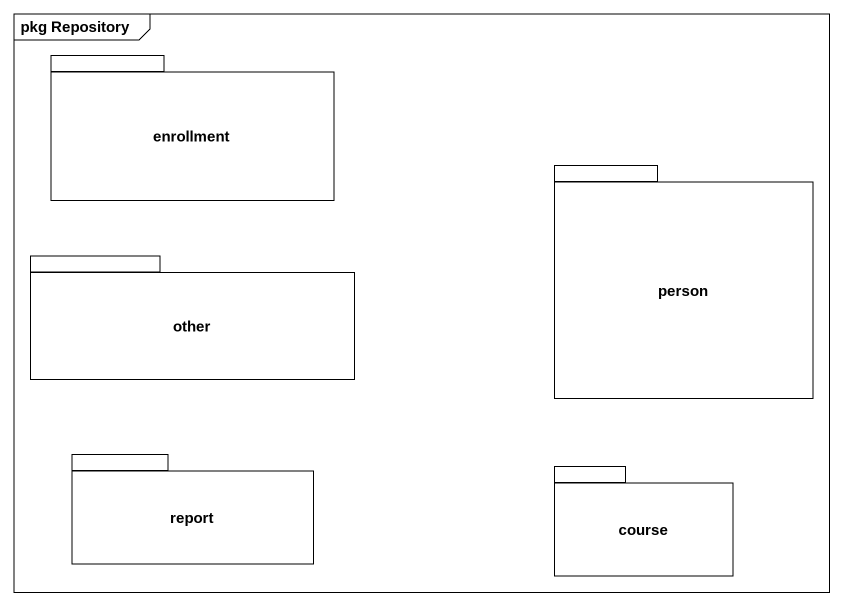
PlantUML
@startuml
mainframe pkg Repository
package enrollment {
}
package "person" as person_ {
}
package other {
}
package report {
}
package course {
}
@enduml
